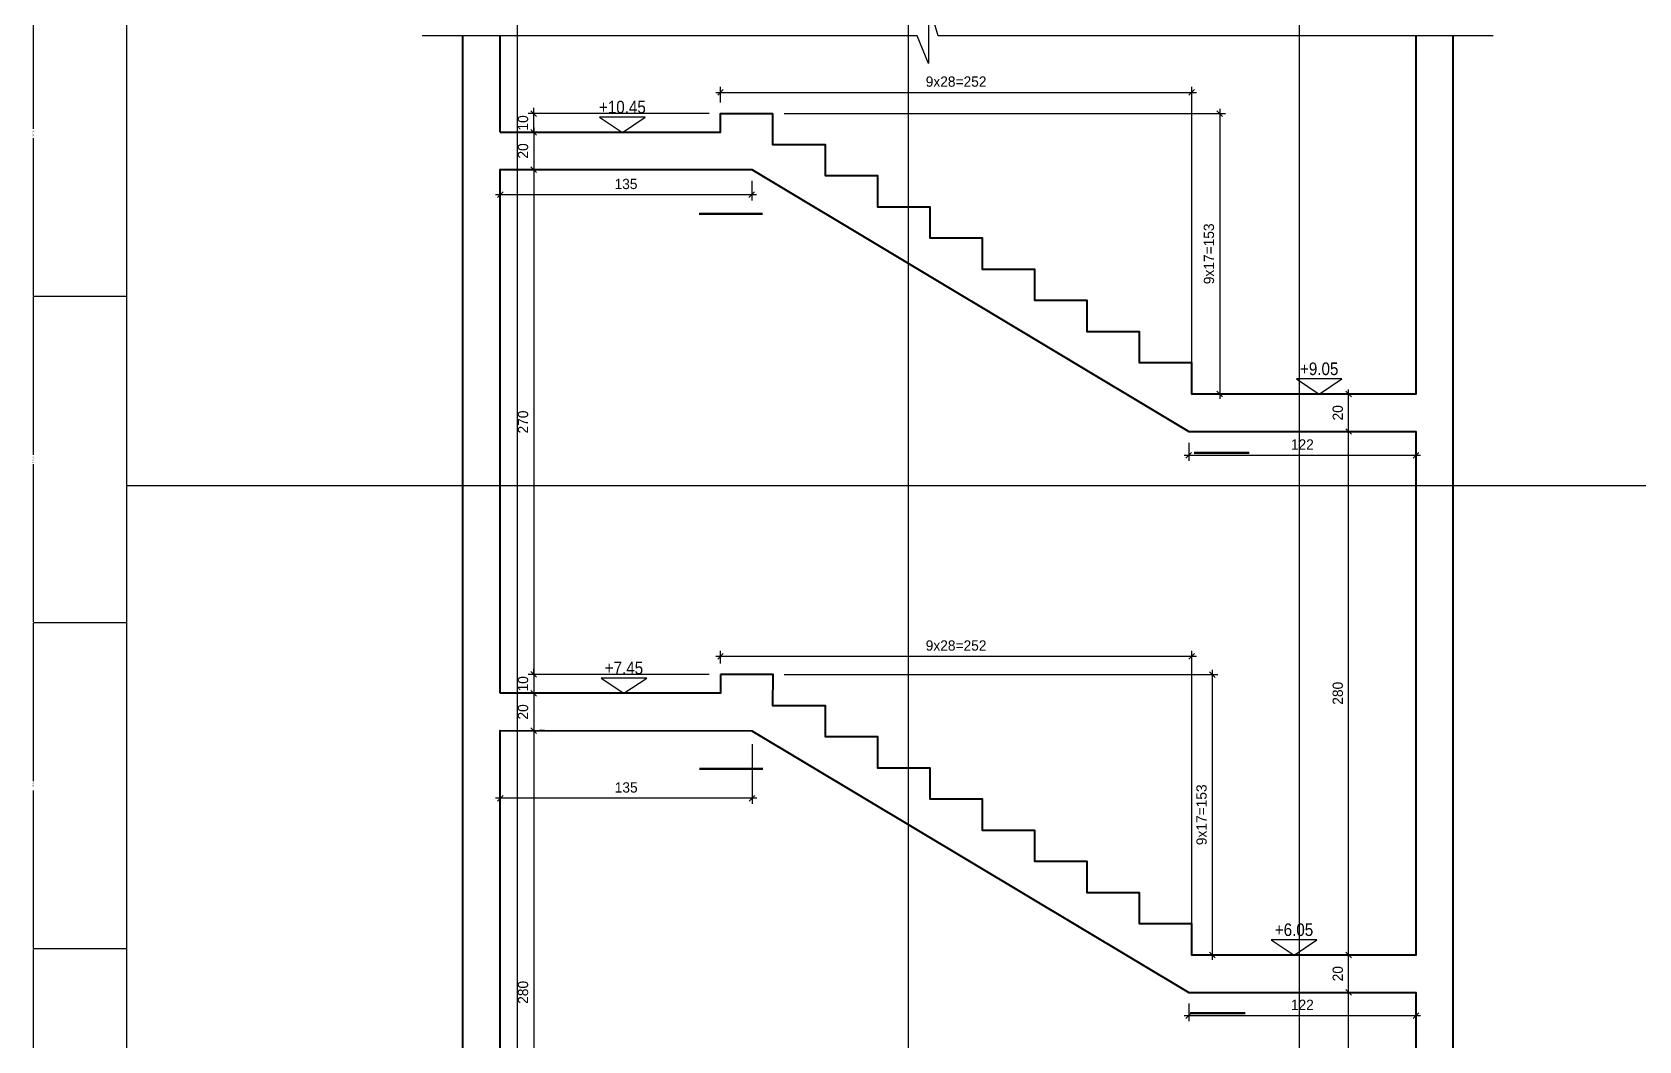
# Model space of a CAD drawing. Header units: inches. Extents: x -5298 to 11252, y 8210 to 22495.
# Drawn here: x 6446 to 7306, y 16166 to 16705 of the extents above; entities that cross this region are included whole.
import ezdxf
from ezdxf.enums import TextEntityAlignment as Align

# ---------------------------------------------------------------- set-up
doc = ezdxf.new("R2010")
doc.units = ezdxf.units.IN
doc.header["$LTSCALE"] = 11
doc.header["$MEASUREMENT"] = 0
doc.layers.get('Defpoints').update_dxf_attribs({"color": 40})
for name, color, linetype in [('BEAM', 3, 'Continuous'), ('break', 1, 'Continuous'), ('dim', 3, 'Continuous'), ('dim-50-v', 2, 'Continuous'), ('otm-text', 1, 'Continuous'), ('P-lines', 3, 'Continuous')]:
    doc.layers.add(name, color=color, linetype=linetype)
doc.layers.add('W', color=1, linetype='Continuous', lineweight=50)
doc.layers.add('W-Conc', color=3, linetype='Continuous', lineweight=40)
doc.styles.add('danmm', font='danmm.shx', dxfattribs={"width": 0.9})
doc.styles.add('HEBTXT', font='hebtxt-weld.shx')
doc.styles.add('ROMANS', font='romans')
doc.styles.get("Standard").update_dxf_attribs({"font": 'arial.ttf'})
doc.dimstyles.new('25', dxfattribs={"dimtxt": 5.5, "dimasz": 3, "dimexe": 3, "dimexo": 6, "dimgap": 3, "dimtad": 1, "dimdec": 0, "dimrnd": 0.5, "dimtxsty": 'HEBTXT', "dimblk1": 'OBLIQUE', "dimblk2": 'OBLIQUE', "dimsah": 1, "dimcen": 1, "dimdle": 2.5, "dimclre": 9, "dimclrt": 3, "dimazin": 3, "dimtfac": 1, "dimtdec": 0, "dimtix": 1, "dimtmove": 2, "dimatfit": 3, "dimldrblk": 'OBLIQUE'})
doc.dimstyles.get("Standard").update_dxf_attribs({"dimtxt": 2.5, "dimasz": 2.5, "dimexe": 1.25, "dimexo": 0.625, "dimtad": 1, "dimtxsty": 'Standard', "dimcen": 2.5, "dimazin": 3, "dimtfac": 1, "dimtmove": 0, "dimatfit": 3})

# ---------------------------------------------------------------- blocks, each defined once
blk = doc.blocks.new('MF1')
blk.add_lwpolyline([(30, 20), (0, 0), (-30, 20)], close=True)
at = {"style": 'ROMANS'}
blk.add_attdef('0', text='', height=6, dxfattribs=at).set_placement((0, 25), align=Align.CENTER)
blk = doc.blocks.new('_OBLIQUE')
at = {"color": 0, "linetype": 'ByBlock'}
blk.add_line((-0.5, -0.5), (0.5, 0.5), dxfattribs=at)
blk = doc.blocks.new('*D839')
at = {"layer": 'Defpoints', "color": 0, "ltscale": 5, "transparency": 16777216}
for p in [(6714.09, 16651.56, 0.01), (6714.08, 16631.56, 0.01), (6714.12, 16631.56)]:
    blk.add_point(p, dxfattribs=at)
at = {"layer": 'dim-50-v', "color": 0, "lineweight": -2, "ltscale": 5, "transparency": 16777216}
blk.add_line((6714.12, 16654.06), (6714.12, 16629.06), dxfattribs=at)
at = {"layer": 'dim-50-v', "color": 9, "lineweight": -2, "ltscale": 5, "transparency": 16777216}
for p, q in [((6720.09, 16651.56), (6717.12, 16651.56)), ((6720.08, 16631.56), (6717.12, 16631.56))]:
    blk.add_line(p, q, dxfattribs=at)
at = {"layer": 'dim-50-v', "color": 0, "lineweight": -2, "ltscale": 5, "transparency": 16777216, "xscale": 3, "yscale": 3, "zscale": 3}
for p, rotation in [((6714.12, 16651.56), 90), ((6714.12, 16631.56), 270)]:
    blk.add_blockref('_OBLIQUE', p, dxfattribs=dict(at, rotation=rotation))
at = {"layer": 'dim-50-v', "color": 3, "ltscale": 5, "transparency": 16777216, "insert": (6708.37, 16641.56), "char_height": 5.5, "attachment_point": 5, "rotation": 90, "style": 'HEBTXT'}
blk.add_mtext('\\A1;20', dxfattribs=at)
blk = doc.blocks.new('*D840')
at = {"layer": 'Defpoints', "color": 0, "ltscale": 5, "transparency": 16777216}
for p in [(6714.27, 16351.48, 0.01), (6713.92, 16331.55, 0.01), (6714.12, 16331.55)]:
    blk.add_point(p, dxfattribs=at)
at = {"layer": 'dim-50-v', "color": 9, "lineweight": -2, "ltscale": 5, "transparency": 16777216}
for p, q in [((6708.27, 16351.48), (6711.12, 16351.48)), ((6719.92, 16331.55), (6717.12, 16331.55))]:
    blk.add_line(p, q, dxfattribs=at)
at = {"layer": 'dim-50-v', "color": 0, "lineweight": -2, "ltscale": 5, "transparency": 16777216}
blk.add_line((6714.12, 16353.98), (6714.12, 16329.05), dxfattribs=at)
at = {"layer": 'dim-50-v', "color": 0, "lineweight": -2, "ltscale": 5, "transparency": 16777216, "xscale": 3, "yscale": 3, "zscale": 3}
for p, rotation in [((6714.12, 16351.48), 90), ((6714.12, 16331.55), 270)]:
    blk.add_blockref('_OBLIQUE', p, dxfattribs=dict(at, rotation=rotation))
at = {"layer": 'dim-50-v', "color": 3, "ltscale": 5, "transparency": 16777216, "insert": (6708.37, 16341.52), "char_height": 5.5, "attachment_point": 5, "rotation": 90, "style": 'HEBTXT'}
blk.add_mtext('\\A1;20', dxfattribs=at)
blk = doc.blocks.new('*D841')
at = {"layer": 'Defpoints', "color": 0, "ltscale": 5, "transparency": 16777216}
for p in [(6713.92, 16331.55, 0.01), (6714.12, 16051.47), (6722, 16051.47, 0.01)]:
    blk.add_point(p, dxfattribs=at)
at = {"layer": 'dim-50-v', "color": 0, "lineweight": -2, "ltscale": 5, "transparency": 16777216}
blk.add_line((6714.12, 16334.05), (6714.12, 16048.97), dxfattribs=at)
at = {"layer": 'dim-50-v', "color": 9, "lineweight": -2, "ltscale": 5, "transparency": 16777216}
for p, q in [((6719.92, 16331.55), (6717.12, 16331.55)), ((6716, 16051.47), (6711.12, 16051.47))]:
    blk.add_line(p, q, dxfattribs=at)
at = {"layer": 'dim-50-v', "color": 0, "lineweight": -2, "ltscale": 5, "transparency": 16777216, "xscale": 3, "yscale": 3, "zscale": 3}
for p, rotation in [((6714.12, 16331.55), 90), ((6714.12, 16051.47), 270)]:
    blk.add_blockref('_OBLIQUE', p, dxfattribs=dict(at, rotation=rotation))
at = {"layer": 'dim-50-v', "color": 3, "ltscale": 5, "transparency": 16777216, "insert": (6708.37, 16191.51), "char_height": 5.5, "attachment_point": 5, "rotation": 90, "style": 'HEBTXT'}
blk.add_mtext('\\A1;280', dxfattribs=at)
blk = doc.blocks.new('*D850')
at = {"layer": 'Defpoints', "color": 0, "ltscale": 5, "transparency": 16777216}
for p in [(7150.15, 16191.5, 0.01), (7150.15, 16191.5), (7153.56, 15886.47, 0.01)]:
    blk.add_point(p, dxfattribs=at)
at = {"layer": 'dim-50-v', "color": 0, "lineweight": -2, "ltscale": 5, "transparency": 16777216}
blk.add_line((7150.15, 15883.97), (7150.15, 16194), dxfattribs=at)
at = {"layer": 'dim-50-v', "color": 9, "lineweight": -2, "ltscale": 5, "transparency": 16777216}
for p, q in [((7156.15, 16191.5), (7153.15, 16191.5)), ((7147.56, 15886.47), (7147.15, 15886.47))]:
    blk.add_line(p, q, dxfattribs=at)
at = {"layer": 'dim-50-v', "color": 0, "lineweight": -2, "ltscale": 5, "transparency": 16777216, "xscale": 3, "yscale": 3, "zscale": 3}
for p, rotation in [((7150.15, 16191.5), 90), ((7150.15, 15886.47), 270)]:
    blk.add_blockref('_OBLIQUE', p, dxfattribs=dict(at, rotation=rotation))
at = {"layer": 'dim-50-v', "color": 3, "ltscale": 5, "transparency": 16777216, "insert": (7144.4, 16038.99), "char_height": 5.5, "attachment_point": 5, "rotation": 90, "style": 'HEBTXT'}
blk.add_mtext('\\A1;305', dxfattribs=at)
blk = doc.blocks.new('*D851')
at = {"layer": 'Defpoints', "color": 0, "ltscale": 5, "transparency": 16777216}
for p in [(7150.15, 16211.5), (7153.31, 16211.5, 0.01), (7150.15, 16191.5, 0.01)]:
    blk.add_point(p, dxfattribs=at)
at = {"layer": 'dim-50-v', "color": 9, "lineweight": -2, "ltscale": 5, "transparency": 16777216}
for p, q in [((7147.31, 16211.5), (7147.15, 16211.5)), ((7156.15, 16191.5), (7153.15, 16191.5))]:
    blk.add_line(p, q, dxfattribs=at)
at = {"layer": 'dim-50-v', "color": 0, "lineweight": -2, "ltscale": 5, "transparency": 16777216}
blk.add_line((7150.15, 16189), (7150.15, 16214), dxfattribs=at)
at = {"layer": 'dim-50-v', "color": 0, "lineweight": -2, "ltscale": 5, "transparency": 16777216, "xscale": 3, "yscale": 3, "zscale": 3}
for p, rotation in [((7150.15, 16211.5), 90), ((7150.15, 16191.5), 270)]:
    blk.add_blockref('_OBLIQUE', p, dxfattribs=dict(at, rotation=rotation))
at = {"layer": 'dim-50-v', "color": 3, "ltscale": 5, "transparency": 16777216, "insert": (7144.4, 16201.5), "char_height": 5.5, "attachment_point": 5, "rotation": 90, "style": 'HEBTXT'}
blk.add_mtext('\\A1;20', dxfattribs=at)
blk = doc.blocks.new('*D852')
at = {"layer": 'Defpoints', "color": 0, "ltscale": 5, "transparency": 16777216}
for p in [(7110.8, 16491.5, 0.01), (7150.15, 16491.5), (7153.31, 16211.5, 0.01)]:
    blk.add_point(p, dxfattribs=at)
at = {"layer": 'dim-50-v', "color": 0, "lineweight": -2, "ltscale": 5, "transparency": 16777216}
blk.add_line((7150.15, 16209), (7150.15, 16494), dxfattribs=at)
at = {"layer": 'dim-50-v', "color": 9, "lineweight": -2, "ltscale": 5, "transparency": 16777216}
for p, q in [((7116.8, 16491.5), (7153.15, 16491.5)), ((7147.31, 16211.5), (7147.15, 16211.5))]:
    blk.add_line(p, q, dxfattribs=at)
at = {"layer": 'dim-50-v', "color": 0, "lineweight": -2, "ltscale": 5, "transparency": 16777216, "xscale": 3, "yscale": 3, "zscale": 3}
for p, rotation in [((7150.15, 16491.5), 90), ((7150.15, 16211.5), 270)]:
    blk.add_blockref('_OBLIQUE', p, dxfattribs=dict(at, rotation=rotation))
at = {"layer": 'dim-50-v', "color": 3, "ltscale": 5, "transparency": 16777216, "insert": (7144.4, 16351.5), "char_height": 5.5, "attachment_point": 5, "rotation": 90, "style": 'HEBTXT'}
blk.add_mtext('\\A1;280', dxfattribs=at)
blk = doc.blocks.new('*D853')
at = {"layer": 'Defpoints', "color": 0, "ltscale": 5, "transparency": 16777216}
for p in [(7121.17, 16511.5, 0.01), (7150.15, 16511.5), (7110.8, 16491.5, 0.01)]:
    blk.add_point(p, dxfattribs=at)
at = {"layer": 'dim-50-v', "color": 9, "lineweight": -2, "ltscale": 5, "transparency": 16777216}
for p, q in [((7127.17, 16511.5), (7153.15, 16511.5)), ((7116.8, 16491.5), (7153.15, 16491.5))]:
    blk.add_line(p, q, dxfattribs=at)
at = {"layer": 'dim-50-v', "color": 0, "lineweight": -2, "ltscale": 5, "transparency": 16777216}
blk.add_line((7150.15, 16489), (7150.15, 16514), dxfattribs=at)
at = {"layer": 'dim-50-v', "color": 0, "lineweight": -2, "ltscale": 5, "transparency": 16777216, "xscale": 3, "yscale": 3, "zscale": 3}
for p, rotation in [((7150.15, 16511.5), 90), ((7150.15, 16491.5), 270)]:
    blk.add_blockref('_OBLIQUE', p, dxfattribs=dict(at, rotation=rotation))
at = {"layer": 'dim-50-v', "color": 3, "ltscale": 5, "transparency": 16777216, "insert": (7144.4, 16501.5), "char_height": 5.5, "attachment_point": 5, "rotation": 90, "style": 'HEBTXT'}
blk.add_mtext('\\A1;20', dxfattribs=at)
blk = doc.blocks.new('*D854')
at = {"layer": 'Defpoints', "color": 0, "ltscale": 5, "transparency": 16777216}
for p in [(7066.2, 16672.86), (6814.04, 16661.53, 0.01), (7066.2, 16511.5, 0.01)]:
    blk.add_point(p, dxfattribs=at)
at = {"layer": 'dim-50-v', "color": 0, "lineweight": -2, "ltscale": 5, "transparency": 16777216}
blk.add_line((6811.54, 16672.86), (7068.7, 16672.86), dxfattribs=at)
at = {"layer": 'dim-50-v', "color": 9, "lineweight": -2, "ltscale": 5, "transparency": 16777216}
for p, q in [((6814.04, 16667.53), (6814.04, 16675.86)), ((7066.2, 16517.5), (7066.2, 16675.86))]:
    blk.add_line(p, q, dxfattribs=at)
at = {"layer": 'dim-50-v', "color": 0, "lineweight": -2, "ltscale": 5, "transparency": 16777216, "xscale": 3, "yscale": 3, "zscale": 3, "rotation": 180}
blk.add_blockref('_OBLIQUE', (6814.04, 16672.86), dxfattribs=at)
at = {"layer": 'dim-50-v', "color": 0, "lineweight": -2, "ltscale": 5, "transparency": 16777216, "xscale": 3, "yscale": 3, "zscale": 3}
blk.add_blockref('_OBLIQUE', (7066.2, 16672.86), dxfattribs=at)
at = {"layer": 'dim-50-v', "color": 3, "ltscale": 5, "transparency": 16777216, "insert": (6940.12, 16678.61), "char_height": 5.5, "attachment_point": 5, "style": 'HEBTXT'}
blk.add_mtext('\\A1;9x28=252', dxfattribs=at)
blk = doc.blocks.new('*D855')
at = {"layer": 'Defpoints', "color": 0, "ltscale": 5, "transparency": 16777216}
for p in [(6842.04, 16661.53, 0.01), (7066.2, 16511.5, 0.01), (7081.21, 16511.5)]:
    blk.add_point(p, dxfattribs=at)
at = {"layer": 'dim-50-v', "color": 9, "lineweight": -2, "ltscale": 5, "transparency": 16777216}
for p, q in [((6848.04, 16661.53), (7084.21, 16661.53)), ((7072.2, 16511.5), (7084.21, 16511.5))]:
    blk.add_line(p, q, dxfattribs=at)
at = {"layer": 'dim-50-v', "color": 0, "lineweight": -2, "ltscale": 5, "transparency": 16777216}
blk.add_line((7081.21, 16664.03), (7081.21, 16509), dxfattribs=at)
at = {"layer": 'dim-50-v', "color": 0, "lineweight": -2, "ltscale": 5, "transparency": 16777216, "xscale": 3, "yscale": 3, "zscale": 3}
for p, rotation in [((7081.21, 16661.53), 90), ((7081.21, 16511.5), 270)]:
    blk.add_blockref('_OBLIQUE', p, dxfattribs=dict(at, rotation=rotation))
at = {"layer": 'dim-50-v', "color": 3, "ltscale": 5, "transparency": 16777216, "insert": (7075.46, 16586.52), "char_height": 5.5, "attachment_point": 5, "rotation": 90, "style": 'HEBTXT'}
blk.add_mtext('\\A1;9x17=153', dxfattribs=at)
blk = doc.blocks.new('*D856')
at = {"layer": 'Defpoints', "color": 0, "ltscale": 5, "transparency": 16777216}
for p in [(6714.12, 16661.53), (6814.04, 16661.53, 0.01), (6714.09, 16651.56, 0.01)]:
    blk.add_point(p, dxfattribs=at)
at = {"layer": 'dim-50-v', "color": 0, "lineweight": -2, "ltscale": 5, "transparency": 16777216}
for p, q in [((6714.12, 16661.53), (6714.12, 16664.53)), ((6714.12, 16651.56), (6714.12, 16661.53)), ((6714.12, 16651.56), (6714.12, 16648.56))]:
    blk.add_line(p, q, dxfattribs=at)
at = {"layer": 'dim-50-v', "color": 9, "lineweight": -2, "ltscale": 5, "transparency": 16777216}
for p, q in [((6808.04, 16661.53), (6711.12, 16661.53)), ((6720.09, 16651.56), (6717.12, 16651.56))]:
    blk.add_line(p, q, dxfattribs=at)
at = {"layer": 'dim-50-v', "color": 0, "lineweight": -2, "ltscale": 5, "transparency": 16777216, "xscale": 3, "yscale": 3, "zscale": 3}
for p, rotation in [((6714.12, 16661.53), 270), ((6714.12, 16651.56), 90)]:
    blk.add_blockref('_OBLIQUE', p, dxfattribs=dict(at, rotation=rotation))
at = {"layer": 'dim-50-v', "color": 3, "ltscale": 5, "transparency": 16777216, "insert": (6708.37, 16656.55), "char_height": 5.5, "attachment_point": 5, "rotation": 90, "style": 'HEBTXT'}
blk.add_mtext('\\A1;10', dxfattribs=at)
blk = doc.blocks.new('*D857')
at = {"layer": 'Defpoints', "color": 0, "ltscale": 5, "transparency": 16777216}
for p in [(6714.08, 16631.56, 0.01), (6714.12, 16361.56), (6814.04, 16361.56, 0.01)]:
    blk.add_point(p, dxfattribs=at)
at = {"layer": 'dim-50-v', "color": 0, "lineweight": -2, "ltscale": 5, "transparency": 16777216}
blk.add_line((6714.12, 16634.06), (6714.12, 16359.06), dxfattribs=at)
at = {"layer": 'dim-50-v', "color": 9, "lineweight": -2, "ltscale": 5, "transparency": 16777216}
for p, q in [((6720.08, 16631.56), (6717.12, 16631.56)), ((6808.04, 16361.56), (6711.12, 16361.56))]:
    blk.add_line(p, q, dxfattribs=at)
at = {"layer": 'dim-50-v', "color": 0, "lineweight": -2, "ltscale": 5, "transparency": 16777216, "xscale": 3, "yscale": 3, "zscale": 3}
for p, rotation in [((6714.12, 16631.56), 90), ((6714.12, 16361.56), 270)]:
    blk.add_blockref('_OBLIQUE', p, dxfattribs=dict(at, rotation=rotation))
at = {"layer": 'dim-50-v', "color": 3, "ltscale": 5, "transparency": 16777216, "insert": (6708.37, 16496.56), "char_height": 5.5, "attachment_point": 5, "rotation": 90, "style": 'HEBTXT'}
blk.add_mtext('\\A1;270', dxfattribs=at)
blk = doc.blocks.new('*D858')
at = {"layer": 'Defpoints', "color": 0, "ltscale": 5, "transparency": 16777216}
for p in [(6814.04, 16361.56, 0.01), (6714.12, 16351.53), (6814.04, 16351.53, 0.01)]:
    blk.add_point(p, dxfattribs=at)
at = {"layer": 'dim-50-v', "color": 0, "lineweight": -2, "ltscale": 5, "transparency": 16777216}
for p, q in [((6714.12, 16361.56), (6714.12, 16364.56)), ((6714.12, 16361.56), (6714.12, 16351.53)), ((6714.12, 16351.53), (6714.12, 16348.53))]:
    blk.add_line(p, q, dxfattribs=at)
at = {"layer": 'dim-50-v', "color": 9, "lineweight": -2, "ltscale": 5, "transparency": 16777216}
for p, q in [((6808.04, 16361.56), (6711.12, 16361.56)), ((6808.04, 16351.53), (6711.12, 16351.53))]:
    blk.add_line(p, q, dxfattribs=at)
at = {"layer": 'dim-50-v', "color": 0, "lineweight": -2, "ltscale": 5, "transparency": 16777216, "xscale": 3, "yscale": 3, "zscale": 3}
for p, rotation in [((6714.12, 16361.56), 270), ((6714.12, 16351.53), 90)]:
    blk.add_blockref('_OBLIQUE', p, dxfattribs=dict(at, rotation=rotation))
at = {"layer": 'dim-50-v', "color": 3, "ltscale": 5, "transparency": 16777216, "insert": (6708.37, 16356.55), "char_height": 5.5, "attachment_point": 5, "rotation": 90, "style": 'HEBTXT'}
blk.add_mtext('\\A1;10', dxfattribs=at)
blk = doc.blocks.new('*D859')
at = {"layer": 'Defpoints', "color": 0, "ltscale": 5, "transparency": 16777216}
for p in [(7066.2, 16371.25), (6814.04, 16361.47, 0.01), (7066.2, 16211.5, 0.01)]:
    blk.add_point(p, dxfattribs=at)
at = {"layer": 'dim-50-v', "color": 9, "lineweight": -2, "ltscale": 5, "transparency": 16777216}
for p, q in [((6814.04, 16367.47), (6814.04, 16374.25)), ((7066.2, 16217.5), (7066.2, 16374.25))]:
    blk.add_line(p, q, dxfattribs=at)
at = {"layer": 'dim-50-v', "color": 0, "lineweight": -2, "ltscale": 5, "transparency": 16777216}
blk.add_line((6811.54, 16371.25), (7068.7, 16371.25), dxfattribs=at)
at = {"layer": 'dim-50-v', "color": 0, "lineweight": -2, "ltscale": 5, "transparency": 16777216, "xscale": 3, "yscale": 3, "zscale": 3, "rotation": 180}
blk.add_blockref('_OBLIQUE', (6814.04, 16371.25), dxfattribs=at)
at = {"layer": 'dim-50-v', "color": 0, "lineweight": -2, "ltscale": 5, "transparency": 16777216, "xscale": 3, "yscale": 3, "zscale": 3}
blk.add_blockref('_OBLIQUE', (7066.2, 16371.25), dxfattribs=at)
at = {"layer": 'dim-50-v', "color": 3, "ltscale": 5, "transparency": 16777216, "insert": (6940.12, 16377), "char_height": 5.5, "attachment_point": 5, "style": 'HEBTXT'}
blk.add_mtext('\\A1;9x28=252', dxfattribs=at)
blk = doc.blocks.new('*D860')
at = {"layer": 'Defpoints', "color": 0, "ltscale": 5, "transparency": 16777216}
for p in [(6842.2, 16361.47, 0.01), (7066.2, 16211.5, 0.01), (7077.25, 16211.5)]:
    blk.add_point(p, dxfattribs=at)
at = {"layer": 'dim-50-v', "color": 0, "lineweight": -2, "ltscale": 5, "transparency": 16777216}
blk.add_line((7077.25, 16363.97), (7077.25, 16209), dxfattribs=at)
at = {"layer": 'dim-50-v', "color": 9, "lineweight": -2, "ltscale": 5, "transparency": 16777216}
for p, q in [((6848.2, 16361.47), (7080.25, 16361.47)), ((7072.2, 16211.5), (7080.25, 16211.5))]:
    blk.add_line(p, q, dxfattribs=at)
at = {"layer": 'dim-50-v', "color": 0, "lineweight": -2, "ltscale": 5, "transparency": 16777216, "xscale": 3, "yscale": 3, "zscale": 3}
for p, rotation in [((7077.25, 16361.47), 90), ((7077.25, 16211.5), 270)]:
    blk.add_blockref('_OBLIQUE', p, dxfattribs=dict(at, rotation=rotation))
at = {"layer": 'dim-50-v', "color": 3, "ltscale": 5, "transparency": 16777216, "insert": (7071.5, 16286.49), "char_height": 5.5, "attachment_point": 5, "rotation": 90, "style": 'HEBTXT'}
blk.add_mtext('\\A1;9x17=153', dxfattribs=at)
blk = doc.blocks.new('*D798')
at = {"layer": 'Defpoints', "color": 0, "ltscale": 5, "transparency": 16777216}
for p in [(6696.2, 16330.32, 0.01), (6830.96, 16330.32, 0.01), (6696.2, 16295.35)]:
    blk.add_point(p, dxfattribs=at)
at = {"layer": 'dim-50-v', "color": 9, "lineweight": -2, "ltscale": 5, "transparency": 16777216}
for p, q in [((6696.2, 16324.32), (6696.2, 16292.35)), ((6830.96, 16324.32), (6830.96, 16292.35))]:
    blk.add_line(p, q, dxfattribs=at)
at = {"layer": 'dim-50-v', "color": 0, "lineweight": -2, "ltscale": 5, "transparency": 16777216}
blk.add_line((6833.46, 16295.35), (6693.7, 16295.35), dxfattribs=at)
at = {"layer": 'dim-50-v', "color": 0, "lineweight": -2, "ltscale": 5, "transparency": 16777216, "xscale": 3, "yscale": 3, "zscale": 3, "rotation": 180}
blk.add_blockref('_OBLIQUE', (6696.2, 16295.35), dxfattribs=at)
at = {"layer": 'dim-50-v', "color": 0, "lineweight": -2, "ltscale": 5, "transparency": 16777216, "xscale": 3, "yscale": 3, "zscale": 3}
blk.add_blockref('_OBLIQUE', (6830.96, 16295.35), dxfattribs=at)
at = {"layer": 'dim-50-v', "color": 3, "ltscale": 5, "transparency": 16777216, "insert": (6763.58, 16301.1), "char_height": 5.5, "attachment_point": 5, "style": 'HEBTXT'}
blk.add_mtext('\\A1;135', dxfattribs=at)
blk = doc.blocks.new('*D821')
at = {"layer": 'Defpoints', "color": 0, "ltscale": 5, "transparency": 16777216}
for p in [(7064.64, 16191.5, 0.01), (7186.2, 16191.5, 0.01), (7186.2, 16179.11)]:
    blk.add_point(p, dxfattribs=at)
at = {"layer": 'dim-50-v', "color": 9, "lineweight": -2, "ltscale": 5, "transparency": 16777216}
for p, q in [((7064.64, 16185.5), (7064.64, 16176.11)), ((7186.2, 16185.5), (7186.2, 16176.11))]:
    blk.add_line(p, q, dxfattribs=at)
at = {"layer": 'dim-50-v', "color": 0, "lineweight": -2, "ltscale": 5, "transparency": 16777216}
blk.add_line((7062.14, 16179.11), (7188.7, 16179.11), dxfattribs=at)
at = {"layer": 'dim-50-v', "color": 0, "lineweight": -2, "ltscale": 5, "transparency": 16777216, "xscale": 3, "yscale": 3, "zscale": 3, "rotation": 180}
blk.add_blockref('_OBLIQUE', (7064.64, 16179.11), dxfattribs=at)
at = {"layer": 'dim-50-v', "color": 0, "lineweight": -2, "ltscale": 5, "transparency": 16777216, "xscale": 3, "yscale": 3, "zscale": 3}
blk.add_blockref('_OBLIQUE', (7186.2, 16179.11), dxfattribs=at)
at = {"layer": 'dim-50-v', "color": 3, "ltscale": 5, "transparency": 16777216, "insert": (7125.42, 16184.86), "char_height": 5.5, "attachment_point": 5, "style": 'HEBTXT'}
blk.add_mtext('\\A1;122', dxfattribs=at)
blk = doc.blocks.new('*D822')
at = {"layer": 'Defpoints', "color": 0, "ltscale": 5, "transparency": 16777216}
for p in [(7064.64, 16491.5, 0.01), (7186.2, 16491.5, 0.01), (7186.2, 16478.81)]:
    blk.add_point(p, dxfattribs=at)
at = {"layer": 'dim-50-v', "color": 9, "lineweight": -2, "ltscale": 5, "transparency": 16777216}
for p, q in [((7064.64, 16485.5), (7064.64, 16475.81)), ((7186.2, 16485.5), (7186.2, 16475.81))]:
    blk.add_line(p, q, dxfattribs=at)
at = {"layer": 'dim-50-v', "color": 0, "lineweight": -2, "ltscale": 5, "transparency": 16777216}
blk.add_line((7062.14, 16478.81), (7188.7, 16478.81), dxfattribs=at)
at = {"layer": 'dim-50-v', "color": 0, "lineweight": -2, "ltscale": 5, "transparency": 16777216, "xscale": 3, "yscale": 3, "zscale": 3, "rotation": 180}
blk.add_blockref('_OBLIQUE', (7064.64, 16478.81), dxfattribs=at)
at = {"layer": 'dim-50-v', "color": 0, "lineweight": -2, "ltscale": 5, "transparency": 16777216, "xscale": 3, "yscale": 3, "zscale": 3}
blk.add_blockref('_OBLIQUE', (7186.2, 16478.81), dxfattribs=at)
at = {"layer": 'dim-50-v', "color": 3, "ltscale": 5, "transparency": 16777216, "insert": (7125.42, 16484.56), "char_height": 5.5, "attachment_point": 5, "style": 'HEBTXT'}
blk.add_mtext('\\A1;122', dxfattribs=at)
blk = doc.blocks.new('*D823')
at = {"layer": 'Defpoints', "color": 0, "ltscale": 5, "transparency": 16777216}
for p in [(6696.2, 16631.55, 0.01), (6830.75, 16631.55, 0.01), (6696.2, 16618.11)]:
    blk.add_point(p, dxfattribs=at)
at = {"layer": 'dim-50-v', "color": 9, "lineweight": -2, "ltscale": 5, "transparency": 16777216}
for p, q in [((6696.2, 16625.55), (6696.2, 16615.11)), ((6830.75, 16625.55), (6830.75, 16615.11))]:
    blk.add_line(p, q, dxfattribs=at)
at = {"layer": 'dim-50-v', "color": 0, "lineweight": -2, "ltscale": 5, "transparency": 16777216}
blk.add_line((6833.25, 16618.11), (6693.7, 16618.11), dxfattribs=at)
at = {"layer": 'dim-50-v', "color": 0, "lineweight": -2, "ltscale": 5, "transparency": 16777216, "xscale": 3, "yscale": 3, "zscale": 3, "rotation": 180}
blk.add_blockref('_OBLIQUE', (6696.2, 16618.11), dxfattribs=at)
at = {"layer": 'dim-50-v', "color": 0, "lineweight": -2, "ltscale": 5, "transparency": 16777216, "xscale": 3, "yscale": 3, "zscale": 3}
blk.add_blockref('_OBLIQUE', (6830.75, 16618.11), dxfattribs=at)
at = {"layer": 'dim-50-v', "color": 3, "ltscale": 5, "transparency": 16777216, "insert": (6763.48, 16623.86), "char_height": 5.5, "attachment_point": 5, "style": 'HEBTXT'}
blk.add_mtext('\\A1;135', dxfattribs=at)
blk = doc.blocks.new('_CLOSEDFILLED')
at = {"color": 0, "linetype": 'BYBLOCK'}
blk.add_solid([(-1, 0.2), (0, 0), (-1, -0.2)], dxfattribs=at)
blk = doc.blocks.new('*D99')
at = {"color": 2}
for p, q in [((6496.31, 16214.72), (6446.31, 16214.72)), ((6446.31, 16129.97), (6446.31, 16214.47)), ((6446.31, 16040.47), (6446.31, 16124.97)), ((6496.31, 16040.22), (6446.31, 16040.22))]:
    blk.add_line(p, q, dxfattribs=at)
at = {"layer": 'Defpoints'}
for p in [(6496.31, 16214.72), (6446.31, 16040.22), (6496.31, 16040.22)]:
    blk.add_point(p, dxfattribs=at)
at = {"layer": 'dim', "color": 2, "xscale": 0.25, "yscale": 0.25}
for p, rotation in [((6446.31, 16214.72), 90), ((6446.31, 16040.22), 270)]:
    blk.add_blockref('_CLOSEDFILLED', p, dxfattribs=dict(at, rotation=rotation))
at = {"layer": 'dim', "color": 0, "insert": (6446.31, 16127.47), "char_height": 1, "attachment_point": 5, "rotation": 90}
blk.add_mtext('174,5', dxfattribs=at)
blk = doc.blocks.new('*D100')
at = {"color": 2}
for p, q in [((6496.31, 16389.21), (6446.31, 16389.21)), ((6446.31, 16304.47), (6446.31, 16388.96)), ((6446.31, 16214.97), (6446.31, 16299.47)), ((6496.31, 16214.72), (6446.31, 16214.72))]:
    blk.add_line(p, q, dxfattribs=at)
at = {"layer": 'Defpoints'}
for p in [(6496.31, 16389.21), (6446.31, 16214.72), (6496.31, 16214.72)]:
    blk.add_point(p, dxfattribs=at)
at = {"layer": 'dim', "color": 2, "xscale": 0.25, "yscale": 0.25}
for p, rotation in [((6446.31, 16389.21), 90), ((6446.31, 16214.72), 270)]:
    blk.add_blockref('_CLOSEDFILLED', p, dxfattribs=dict(at, rotation=rotation))
at = {"layer": 'dim', "color": 0, "insert": (6446.31, 16301.97), "char_height": 1, "attachment_point": 5, "rotation": 90}
blk.add_mtext('174,5', dxfattribs=at)
blk = doc.blocks.new('*D101')
at = {"color": 2}
for p, q in [((6496.31, 16563.71), (6446.31, 16563.71)), ((6446.31, 16478.96), (6446.31, 16563.46)), ((6446.31, 16389.46), (6446.31, 16473.96)), ((6496.31, 16389.21), (6446.31, 16389.21))]:
    blk.add_line(p, q, dxfattribs=at)
at = {"layer": 'Defpoints'}
for p in [(6496.31, 16563.71), (6446.31, 16389.21), (6496.31, 16389.21)]:
    blk.add_point(p, dxfattribs=at)
at = {"layer": 'dim', "color": 2, "xscale": 0.25, "yscale": 0.25}
for p, rotation in [((6446.31, 16563.71), 90), ((6446.31, 16389.21), 270)]:
    blk.add_blockref('_CLOSEDFILLED', p, dxfattribs=dict(at, rotation=rotation))
at = {"layer": 'dim', "color": 0, "insert": (6446.31, 16476.46), "char_height": 1, "attachment_point": 5, "rotation": 90}
blk.add_mtext('174,5', dxfattribs=at)
blk = doc.blocks.new('*D102')
at = {"color": 2}
for p, q in [((6496.31, 16738.21), (6446.31, 16738.21)), ((6446.31, 16653.46), (6446.31, 16737.96)), ((6446.31, 16563.96), (6446.31, 16648.46)), ((6496.31, 16563.71), (6446.31, 16563.71))]:
    blk.add_line(p, q, dxfattribs=at)
at = {"layer": 'Defpoints'}
for p in [(6496.31, 16738.21), (6446.31, 16563.71), (6496.31, 16563.71)]:
    blk.add_point(p, dxfattribs=at)
at = {"layer": 'dim', "color": 2, "xscale": 0.25, "yscale": 0.25}
for p, rotation in [((6446.31, 16738.21), 90), ((6446.31, 16563.71), 270)]:
    blk.add_blockref('_CLOSEDFILLED', p, dxfattribs=dict(at, rotation=rotation))
at = {"layer": 'dim', "color": 0, "insert": (6446.31, 16650.96), "char_height": 1, "attachment_point": 5, "rotation": 90}
blk.add_mtext('174,5', dxfattribs=at)

msp = doc.modelspace()

# ---------------------------------------------------------------- linework, layer by layer
at = {"layer": 'BEAM', "color": 5}
for p, q in [((6496.312, 11503.269), (6496.312, 17785.198)), ((6705.492, 11503.269), (6705.492, 17785.198)), ((6914.672, 11503.269), (6914.672, 17785.198)), ((7123.852, 11503.269), (7123.852, 17785.198)), ((6496.312, 16462.687), (10470.731, 16462.687))]:
    msp.add_line(p, q, dxfattribs=at)
at = {"layer": 'break', "elevation": -0.252}
msp.add_lwpolyline([(7227.477, 16703.083), (6930.544, 16703.083), (6925.368, 16720.503), (6925.368, 16688.407), (6919.244, 16703.083), (6654.472, 16703.083)], dxfattribs=at)
at = {"layer": 'W', "ltscale": 5, "elevation": -0.313}
for points in [[(6802.646, 16608), (6836.545, 16608)], [(7096.882, 16480.136), (7067.544, 16480.136)], [(6802.766, 16311.103), (6836.665, 16311.103)], [(7094.747, 16180.361), (7065.409, 16180.361)]]:
    msp.add_lwpolyline(points, dxfattribs=at)
at = {"layer": 'W-Conc', "ltscale": 5}
for points, elevation in [([(6777.956, 16031.356), (6516.174, 16031.187), (6516.313, 15816.471), (6496.312, 15816.458), (6496.312, 16061.471), (6676.201, 16061.471), (6676.2, 16703.115)], -0.3), ([(6696.201, 16651.561), (6696.201, 16703.115)], -0.3), ([(7186.202, 16703.083), (7186.201, 16511.501), (7066.201, 16511.501), (7066.201, 16528.171), (7038.201, 16528.171), (7038.201, 16544.841), (7010.201, 16544.841), (7010.201, 16561.511), (6982.201, 16561.511), (6982.201, 16578.181), (6954.201, 16578.181), (6954.201, 16594.851), (6926.201, 16594.851), (6926.201, 16611.521), (6898.201, 16611.521), (6898.201, 16628.191), (6870.201, 16628.191), (6870.201, 16644.861), (6863.645, 16644.861), (6842.043, 16644.861), (6842.043, 16661.531)], -0.3), ([(7206.224, 15090.965), (7206.224, 16703.083)], -0.252), ([(6696.201, 16651.561), (6814.043, 16651.561), (6814.043, 16661.531), (6842.043, 16661.531)], -0.3), ([(6696.201, 16351.561), (6696.201, 16631.561), (6830.754, 16631.548), (7064.636, 16491.501), (7186.203, 16491.501), (7186.201, 16211.501), (7066.201, 16211.501), (7066.201, 16228.171), (7038.201, 16228.171), (7038.201, 16244.841), (7010.201, 16244.841), (7010.201, 16261.511), (6982.201, 16261.511), (6982.201, 16278.181), (6954.201, 16278.181), (6954.201, 16294.851), (6926.201, 16294.851), (6926.201, 16311.521), (6898.201, 16311.521), (6898.201, 16328.191), (6870.201, 16328.191), (6870.201, 16344.861), (6842.043, 16344.861), (6842.201, 16361.471), (6814.043, 16361.471)], -0.3), ([(6814.043, 16361.561), (6814.043, 16351.531), (6696.201, 16351.471)], -0.3), ([(6696.201, 16051.471), (6696.201, 16331.561), (6830.87, 16331.478), (7064.636, 16191.501), (7186.201, 16191.501), (7186.201, 16061.471)], -0.3)]:
    msp.add_lwpolyline(points, dxfattribs=dict(at, elevation=elevation))

# ---------------------------------------------------------------- block references
at = {"layer": 'P-lines', "color": 3}
ref = msp.add_blockref('MF1', (6761.533, 16651.495, -0.3), dxfattribs=dict(at, xscale=-0.4065600000089035, yscale=0.4065600000089035, zscale=0.4065600000089035))
ref.add_attrib('-3.25', '+10.45', dxfattribs={"layer": 'otm-text', "height": 6.75, "style": 'danmm', "width": 0.9}).set_placement((6761.533, 16661.659, -0.3), align=Align.CENTER)
ref = msp.add_blockref('MF1', (7134.439, 16511.501, -0.3), dxfattribs=dict(at, xscale=-0.4065600000089035, yscale=0.4065600000089035, zscale=0.4065600000089035))
ref.add_attrib('-3.25', '+9.05', dxfattribs={"layer": 'otm-text', "height": 6.75, "style": 'danmm', "width": 0.9}).set_placement((7134.439, 16521.665, -0.3), align=Align.CENTER)
ref = msp.add_blockref('MF1', (6762.368, 16351.501, -0.3), dxfattribs=dict(at, xscale=-0.4065600000089035, yscale=0.4065600000089035, zscale=0.4065600000089035))
ref.add_attrib('-3.25', '+7.45', dxfattribs={"layer": 'otm-text', "height": 6.75, "style": 'danmm', "width": 0.9}).set_placement((6762.368, 16361.665, -0.3), align=Align.CENTER)
ref = msp.add_blockref('MF1', (7120.966, 16211.501, -0.3), dxfattribs=dict(at, xscale=-0.4065600000089035, yscale=0.4065600000089035, zscale=0.4065600000089035))
ref.add_attrib('-3.25', '+6.05', dxfattribs={"layer": 'otm-text', "height": 6.75, "style": 'danmm', "width": 0.9}).set_placement((7120.966, 16221.665, -0.3), align=Align.CENTER)

# ---------------------------------------------------------------- dimensions: what is measured, and where the dimension line sits
at = {"layer": 'dim', "color": 2}
for base, p1, p2, picture, middle in [((6446.312, 16563.712), (6496.312, 16563.712), (6496.312, 16738.21), '*D102', (6446.312, 16650.961)), ((6446.312, 16389.214), (6496.312, 16389.214), (6496.312, 16563.712), '*D101', (6446.312, 16476.463)), ((6446.312, 16214.716), (6496.312, 16214.716), (6496.312, 16389.214), '*D100', (6446.312, 16301.965)), ((6446.312, 16040.218), (6496.312, 16040.218), (6496.312, 16214.716), '*D99', (6446.312, 16127.467))]:
    dim = msp.add_linear_dim(base=base, p1=p1, p2=p2, angle=90, dimstyle='Standard', dxfattribs=at)
    dim.commit()
    dim.dimension.update_dxf_attribs({"geometry": picture, "text_midpoint": middle})
at = {"layer": 'dim-50-v', "ltscale": 5}
for base, p1, p2, picture, middle in [((7066.201, 16672.86, -0.313), (6814.043, 16661.531, -0.3), (7066.201, 16511.501, -0.3), '*D854', (6940.122, 16678.61, -0.313)), ((7066.201, 16371.252, -0.313), (6814.043, 16361.471, -0.3), (7066.201, 16211.501, -0.3), '*D859', (6940.122, 16377.002, -0.313))]:
    dim = msp.add_linear_dim(base=base, p1=p1, p2=p2, text='9x28=<>', dimstyle='25', dxfattribs=at)
    dim.commit()
    dim.dimension.update_dxf_attribs({"geometry": picture, "text_midpoint": middle})
for base, p1, p2, picture, middle in [((6714.119, 16661.531, -0.313), (6714.086, 16651.561, -0.3), (6814.043, 16661.531, -0.3), '*D856', (6708.369, 16656.546, -0.313)), ((6714.119, 16631.559, -0.313), (6714.086, 16651.561, -0.3), (6714.084, 16631.559, -0.3), '*D839', (6708.369, 16641.56, -0.313)), ((6714.119, 16361.561, -0.313), (6714.084, 16631.559, -0.3), (6814.043, 16361.561, -0.3), '*D857', (6708.369, 16496.56, -0.313)), ((7150.148, 16511.501, -0.313), (7110.802, 16491.501, -0.3), (7121.174, 16511.501, -0.3), '*D853', (7144.398, 16501.501, -0.313)), ((7150.148, 16491.501, -0.313), (7153.305, 16211.501, -0.3), (7110.802, 16491.501, -0.3), '*D852', (7144.398, 16351.501, -0.313)), ((6714.119, 16351.531, -0.313), (6814.043, 16361.561, -0.3), (6814.043, 16351.531, -0.3), '*D858', (6708.369, 16356.546, -0.313)), ((6714.119, 16331.55, -0.313), (6714.274, 16351.481, -0.3), (6713.919, 16331.55, -0.3), '*D840', (6708.369, 16341.515, -0.313)), ((6714.119, 16051.471, -0.313), (6713.919, 16331.55, -0.3), (6722.002, 16051.471, -0.3), '*D841', (6708.369, 16191.511, -0.313)), ((7150.148, 16211.501, -0.313), (7150.148, 16191.501, -0.3), (7153.305, 16211.501, -0.3), '*D851', (7144.398, 16201.501, -0.313)), ((7150.148, 16191.501, -0.313), (7153.563, 15886.471, -0.3), (7150.148, 16191.501, -0.3), '*D850', (7144.398, 16038.986, -0.313))]:
    dim = msp.add_linear_dim(base=base, p1=p1, p2=p2, angle=90, dimstyle='25', dxfattribs=at)
    dim.commit()
    dim.dimension.update_dxf_attribs({"geometry": picture, "text_midpoint": middle})
for base, p1, p2, picture, middle in [((7081.207, 16511.501, -0.313), (6842.043, 16661.531, -0.3), (7066.201, 16511.501, -0.3), '*D855', (7075.457, 16586.516, -0.313)), ((7077.25, 16211.501, -0.313), (6842.201, 16361.471, -0.3), (7066.201, 16211.501, -0.3), '*D860', (7071.5, 16286.486, -0.313))]:
    dim = msp.add_linear_dim(base=base, p1=p1, p2=p2, angle=90, text='9x17=153', dimstyle='25', dxfattribs=at)
    dim.commit()
    dim.dimension.update_dxf_attribs({"geometry": picture, "text_midpoint": middle})
for base, p1, p2, picture, middle in [((6696.201, 16618.108, -0.313), (6830.754, 16631.548, -0.3), (6696.201, 16631.548, -0.3), '*D823', (6763.478, 16623.858, -0.313)), ((7186.203, 16478.812, -0.313), (7064.636, 16491.501, -0.3), (7186.203, 16491.5, -0.3), '*D822', (7125.42, 16484.562, -0.313)), ((6696.201, 16295.353, -0.313), (6830.963, 16330.323, -0.3), (6696.201, 16330.323, -0.3), '*D798', (6763.582, 16301.103, -0.313)), ((7186.201, 16179.105, -0.313), (7064.636, 16191.501, -0.3), (7186.201, 16191.501, -0.3), '*D821', (7125.419, 16184.855, -0.313))]:
    dim = msp.add_linear_dim(base=base, p1=p1, p2=p2, dimstyle='25', dxfattribs=at)
    dim.commit()
    dim.dimension.update_dxf_attribs({"geometry": picture, "text_midpoint": middle})

doc.saveas('drawing.dxf')
